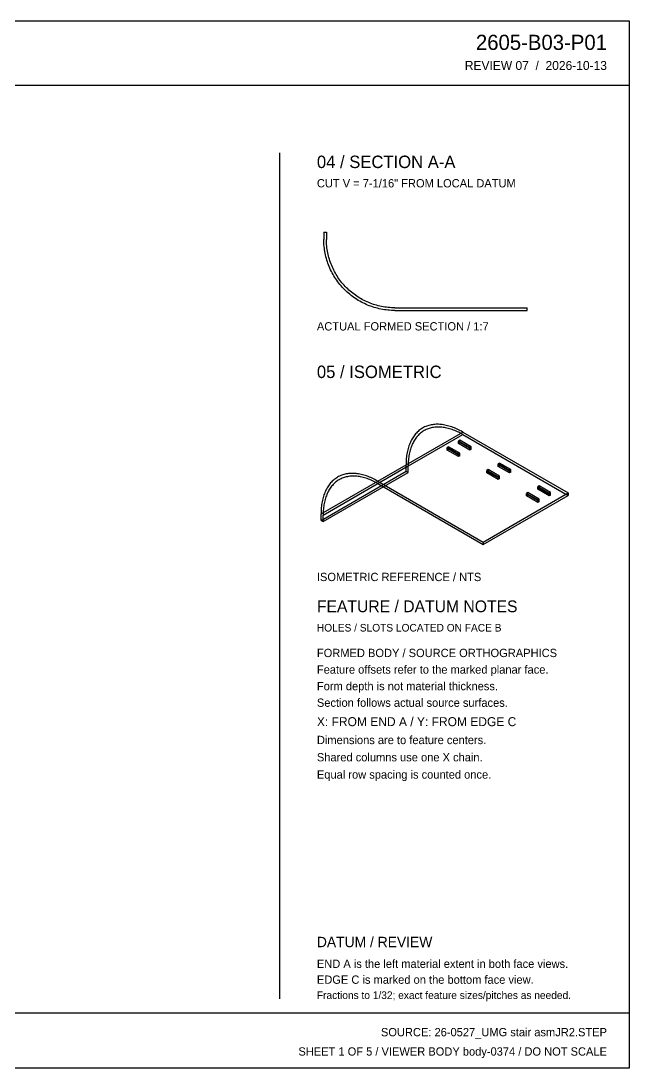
# Model space of a CAD drawing. Header units: inches. Extents: x 2 to 134, y 2 to 86.
# Drawn here: x 85.2 to 134.1, y 1.9 to 86.1 of the extents above; entities that cross this region are included whole.
import ezdxf
from ezdxf.enums import TextEntityAlignment as Align

# ---------------------------------------------------------------- set-up
doc = ezdxf.new("R2010")
doc.units = ezdxf.units.IN
doc.header["$MEASUREMENT"] = 0

msp = doc.modelspace()

# ---------------------------------------------------------------- linework, layer by layer
at = {"layer": 'OUTLINE'}
for p, q in [((1.889, 86.111), (134.111, 86.111)), ((134.111, 86.111), (134.111, 1.889)), ((1.889, 80.944), (134.111, 80.944)), ((106, 75.5), (106, 7.444)), ((109.556, 69.111), (109.556, 68.54)), ((109.556, 69.111), (109.77, 69.111)), ((109.77, 69.111), (109.77, 68.54)), ((109.557, 68.399), (109.556, 68.54)), ((109.562, 68.259), (109.557, 68.399)), ((109.571, 68.119), (109.562, 68.259)), ((109.771, 68.405), (109.77, 68.54)), ((109.776, 68.27), (109.771, 68.405)), ((109.785, 68.135), (109.776, 68.27)), ((109.583, 67.98), (109.571, 68.119)), ((109.599, 67.84), (109.583, 67.98)), ((109.617, 67.701), (109.599, 67.84)), ((109.64, 67.563), (109.617, 67.701)), ((109.665, 67.425), (109.64, 67.563)), ((109.694, 67.288), (109.665, 67.425)), ((109.796, 68.001), (109.785, 68.135)), ((109.811, 67.866), (109.796, 68.001)), ((109.829, 67.733), (109.811, 67.866)), ((109.851, 67.599), (109.829, 67.733)), ((109.876, 67.467), (109.851, 67.599)), ((109.903, 67.335), (109.876, 67.467)), ((109.727, 67.151), (109.694, 67.288)), ((109.763, 67.016), (109.727, 67.151)), ((109.802, 66.881), (109.763, 67.016)), ((109.844, 66.747), (109.802, 66.881)), ((109.89, 66.615), (109.844, 66.747)), ((109.938, 66.483), (109.89, 66.615)), ((109.935, 67.203), (109.903, 67.335)), ((109.969, 67.073), (109.935, 67.203)), ((110.007, 66.943), (109.969, 67.073)), ((110.047, 66.814), (110.007, 66.943)), ((110.091, 66.687), (110.047, 66.814)), ((110.138, 66.56), (110.091, 66.687)), ((110.189, 66.435), (110.138, 66.56)), ((109.991, 66.353), (109.938, 66.483)), ((110.046, 66.224), (109.991, 66.353)), ((110.104, 66.097), (110.046, 66.224)), ((110.166, 65.97), (110.104, 66.097)), ((110.23, 65.846), (110.166, 65.97)), ((110.242, 66.311), (110.189, 66.435)), ((110.298, 65.723), (110.23, 65.846)), ((110.298, 66.188), (110.242, 66.311)), ((110.357, 66.067), (110.298, 66.188)), ((110.369, 65.602), (110.298, 65.723)), ((110.419, 65.947), (110.357, 66.067)), ((110.484, 65.829), (110.419, 65.947)), ((110.552, 65.712), (110.484, 65.829)), ((110.623, 65.597), (110.552, 65.712)), ((110.442, 65.483), (110.369, 65.602)), ((110.519, 65.365), (110.442, 65.483)), ((110.598, 65.249), (110.519, 65.365)), ((110.68, 65.136), (110.598, 65.249)), ((110.697, 65.484), (110.623, 65.597)), ((110.765, 65.024), (110.68, 65.136)), ((110.773, 65.373), (110.697, 65.484)), ((110.853, 64.915), (110.765, 65.024)), ((110.852, 65.263), (110.773, 65.373)), ((110.934, 65.156), (110.852, 65.263)), ((110.943, 64.807), (110.853, 64.915)), ((111.018, 65.051), (110.934, 65.156)), ((111.105, 64.947), (111.018, 65.051)), ((111.195, 64.846), (111.105, 64.947)), ((111.036, 64.702), (110.943, 64.807)), ((111.131, 64.599), (111.036, 64.702)), ((111.229, 64.499), (111.131, 64.599)), ((111.286, 64.747), (111.195, 64.846)), ((111.33, 64.401), (111.229, 64.499)), ((111.381, 64.651), (111.286, 64.747)), ((111.432, 64.306), (111.33, 64.401)), ((111.477, 64.556), (111.381, 64.651)), ((111.537, 64.213), (111.432, 64.306)), ((111.576, 64.464), (111.477, 64.556)), ((111.645, 64.122), (111.537, 64.213)), ((111.677, 64.375), (111.576, 64.464)), ((111.754, 64.035), (111.645, 64.122)), ((111.781, 64.288), (111.677, 64.375)), ((111.866, 63.95), (111.754, 64.035)), ((111.886, 64.204), (111.781, 64.288)), ((111.993, 64.122), (111.886, 64.204)), ((112.103, 64.043), (111.993, 64.122)), ((112.214, 63.967), (112.103, 64.043)), ((111.98, 63.868), (111.866, 63.95)), ((112.095, 63.788), (111.98, 63.868)), ((112.213, 63.712), (112.095, 63.788)), ((112.332, 63.638), (112.213, 63.712)), ((112.327, 63.893), (112.214, 63.967)), ((112.442, 63.822), (112.327, 63.893)), ((112.453, 63.568), (112.332, 63.638)), ((112.559, 63.754), (112.442, 63.822)), ((112.576, 63.5), (112.453, 63.568)), ((112.677, 63.689), (112.559, 63.754)), ((112.701, 63.436), (112.576, 63.5)), ((112.797, 63.627), (112.677, 63.689)), ((112.827, 63.374), (112.701, 63.436)), ((112.918, 63.568), (112.797, 63.627)), ((112.954, 63.316), (112.827, 63.374)), ((113.041, 63.512), (112.918, 63.568)), ((113.083, 63.26), (112.954, 63.316)), ((113.165, 63.458), (113.041, 63.512)), ((113.213, 63.208), (113.083, 63.26)), ((113.29, 63.408), (113.165, 63.458)), ((113.345, 63.159), (113.213, 63.208)), ((113.417, 63.361), (113.29, 63.408)), ((113.545, 63.317), (113.417, 63.361)), ((113.673, 63.277), (113.545, 63.317)), ((113.803, 63.239), (113.673, 63.277)), ((113.933, 63.205), (113.803, 63.239)), ((114.065, 63.173), (113.933, 63.205)), ((114.197, 63.145), (114.065, 63.173)), ((113.477, 63.114), (113.345, 63.159)), ((113.611, 63.071), (113.477, 63.114)), ((113.746, 63.032), (113.611, 63.071)), ((113.881, 62.997), (113.746, 63.032)), ((114.018, 62.964), (113.881, 62.997)), ((114.155, 62.935), (114.018, 62.964)), ((114.293, 62.91), (114.155, 62.935)), ((114.33, 63.121), (114.197, 63.145)), ((114.431, 62.887), (114.293, 62.91)), ((114.463, 63.099), (114.33, 63.121)), ((114.57, 62.868), (114.431, 62.887)), ((114.597, 63.081), (114.463, 63.099)), ((114.71, 62.853), (114.57, 62.868)), ((114.731, 63.066), (114.597, 63.081)), ((114.849, 62.841), (114.71, 62.853)), ((114.865, 63.055), (114.731, 63.066)), ((114.989, 62.832), (114.849, 62.841)), ((115, 63.046), (114.865, 63.055)), ((115.13, 62.827), (114.989, 62.832)), ((115.135, 63.041), (115, 63.046)), ((115.27, 62.825), (115.13, 62.827)), ((115.27, 63.04), (115.135, 63.041)), ((115.27, 63.04), (125.913, 63.04)), ((115.27, 62.825), (125.913, 62.825)), ((125.913, 62.825), (125.913, 63.04)), ((117.137, 53.096), (117.069, 53.033)), ((117.207, 53.157), (117.137, 53.096)), ((117.279, 53.214), (117.207, 53.157)), ((117.353, 53.268), (117.279, 53.214)), ((117.429, 53.319), (117.353, 53.268)), ((117.48, 53.062), (117.408, 53.01)), ((117.507, 53.366), (117.429, 53.319)), ((117.553, 53.111), (117.48, 53.062)), ((117.587, 53.41), (117.507, 53.366)), ((117.628, 53.157), (117.553, 53.111)), ((117.669, 53.451), (117.587, 53.41)), ((117.705, 53.199), (117.628, 53.157)), ((117.753, 53.488), (117.669, 53.451)), ((117.784, 53.238), (117.705, 53.199)), ((117.839, 53.522), (117.753, 53.488)), ((117.865, 53.274), (117.784, 53.238)), ((117.926, 53.552), (117.839, 53.522)), ((117.947, 53.306), (117.865, 53.274)), ((118.015, 53.579), (117.926, 53.552)), ((118.031, 53.336), (117.947, 53.306)), ((118.106, 53.602), (118.015, 53.579)), ((118.117, 53.361), (118.031, 53.336)), ((118.198, 53.622), (118.106, 53.602)), ((118.204, 53.384), (118.117, 53.361)), ((118.292, 53.638), (118.198, 53.622)), ((118.293, 53.403), (118.204, 53.384)), ((118.387, 53.651), (118.292, 53.638)), ((118.383, 53.419), (118.293, 53.403)), ((118.475, 53.431), (118.383, 53.419)), ((118.484, 53.66), (118.387, 53.651)), ((118.568, 53.44), (118.475, 53.431)), ((118.582, 53.666), (118.484, 53.66)), ((118.662, 53.445), (118.568, 53.44)), ((118.681, 53.668), (118.582, 53.666)), ((118.758, 53.447), (118.662, 53.445)), ((118.782, 53.667), (118.681, 53.668)), ((118.855, 53.446), (118.758, 53.447)), ((118.883, 53.662), (118.782, 53.667)), ((118.953, 53.441), (118.855, 53.446)), ((118.986, 53.653), (118.883, 53.662)), ((119.052, 53.433), (118.953, 53.441)), ((119.09, 53.641), (118.986, 53.653)), ((119.152, 53.422), (119.052, 53.433)), ((119.195, 53.626), (119.09, 53.641)), ((119.253, 53.407), (119.152, 53.422)), ((119.301, 53.607), (119.195, 53.626)), ((119.355, 53.388), (119.253, 53.407)), ((119.408, 53.584), (119.301, 53.607)), ((119.457, 53.367), (119.355, 53.388)), ((119.515, 53.558), (119.408, 53.584)), ((119.561, 53.342), (119.457, 53.367)), ((119.623, 53.529), (119.515, 53.558)), ((119.665, 53.313), (119.561, 53.342)), ((119.732, 53.496), (119.623, 53.529)), ((119.77, 53.281), (119.665, 53.313)), ((119.842, 53.459), (119.732, 53.496)), ((119.875, 53.246), (119.77, 53.281)), ((119.952, 53.419), (119.842, 53.459)), ((119.981, 53.208), (119.875, 53.246)), ((120.062, 53.376), (119.952, 53.419)), ((120.087, 53.166), (119.981, 53.208)), ((120.173, 53.329), (120.062, 53.376)), ((120.194, 53.121), (120.087, 53.166)), ((120.284, 53.279), (120.173, 53.329)), ((120.301, 53.073), (120.194, 53.121)), ((120.396, 53.226), (120.284, 53.279)), ((120.408, 53.022), (120.301, 53.073)), ((120.507, 53.17), (120.396, 53.226)), ((120.619, 53.11), (120.507, 53.17)), ((120.731, 53.047), (120.619, 53.11)), ((113.892, 49.098), (120.731, 53.047)), ((113.892, 48.901), (120.731, 52.849)), ((116.519, 52.229), (116.477, 52.133)), ((116.563, 52.322), (116.519, 52.229)), ((116.61, 52.413), (116.563, 52.322)), ((116.659, 52.5), (116.61, 52.413)), ((116.71, 52.585), (116.659, 52.5)), ((116.764, 52.667), (116.71, 52.585)), ((116.764, 52.239), (116.719, 52.152)), ((116.821, 52.747), (116.764, 52.667)), ((116.811, 52.324), (116.764, 52.239)), ((116.861, 52.405), (116.811, 52.324)), ((116.879, 52.823), (116.821, 52.747)), ((116.913, 52.484), (116.861, 52.405)), ((116.94, 52.896), (116.879, 52.823)), ((116.967, 52.56), (116.913, 52.484)), ((117.004, 52.966), (116.94, 52.896)), ((117.024, 52.634), (116.967, 52.56)), ((117.069, 53.033), (117.004, 52.966)), ((117.082, 52.704), (117.024, 52.634)), ((117.143, 52.771), (117.082, 52.704)), ((117.206, 52.836), (117.143, 52.771)), ((117.272, 52.897), (117.206, 52.836)), ((117.339, 52.955), (117.272, 52.897)), ((117.408, 53.01), (117.339, 52.955)), ((120.503, 52.392), (120.384, 52.323)), ((121.301, 51.793), (120.384, 52.323)), ((120.384, 52.126), (120.384, 52.323)), ((120.516, 52.968), (120.408, 53.022)), ((121.42, 51.862), (120.503, 52.392)), ((120.503, 52.195), (120.503, 52.392)), ((120.623, 52.91), (120.516, 52.968)), ((120.731, 52.849), (120.623, 52.91)), ((120.731, 53.047), (129.222, 48.144)), ((120.731, 52.849), (129.222, 47.947)), ((116.26, 51.391), (116.239, 51.276)), ((116.283, 51.504), (116.26, 51.391)), ((116.309, 51.615), (116.283, 51.504)), ((116.337, 51.723), (116.309, 51.615)), ((116.368, 51.829), (116.337, 51.723)), ((116.402, 51.933), (116.368, 51.829)), ((116.438, 52.034), (116.402, 51.933)), ((116.477, 52.133), (116.438, 52.034)), ((116.474, 51.471), (116.45, 51.365)), ((116.502, 51.576), (116.474, 51.471)), ((116.532, 51.678), (116.502, 51.576)), ((116.564, 51.777), (116.532, 51.678)), ((116.599, 51.875), (116.564, 51.777)), ((116.637, 51.97), (116.599, 51.875)), ((116.677, 52.062), (116.637, 51.97)), ((116.719, 52.152), (116.677, 52.062)), ((119.591, 51.865), (119.472, 51.797)), ((120.389, 51.267), (119.472, 51.797)), ((119.472, 51.599), (119.472, 51.797)), ((119.591, 51.668), (119.472, 51.599)), ((120.389, 51.069), (119.472, 51.599)), ((120.508, 51.336), (119.591, 51.865)), ((119.591, 51.668), (119.591, 51.865)), ((120.508, 51.138), (119.591, 51.668)), ((120.503, 52.195), (120.384, 52.126)), ((121.301, 51.596), (120.384, 52.126)), ((121.42, 51.665), (120.503, 52.195)), ((121.42, 51.862), (121.301, 51.793)), ((121.301, 51.596), (121.301, 51.793)), ((121.42, 51.665), (121.301, 51.596)), ((121.42, 51.665), (121.42, 51.862)), ((116.173, 50.543), (116.172, 50.415)), ((116.177, 50.67), (116.173, 50.543)), ((116.184, 50.795), (116.177, 50.67)), ((116.194, 50.918), (116.184, 50.795)), ((116.206, 51.039), (116.194, 50.918)), ((116.221, 51.159), (116.206, 51.039)), ((116.239, 51.276), (116.221, 51.159)), ((116.348, 50.561), (116.344, 50.439)), ((116.355, 50.682), (116.348, 50.561)), ((116.364, 50.8), (116.355, 50.682)), ((116.376, 50.917), (116.364, 50.8)), ((116.39, 51.032), (116.376, 50.917)), ((116.407, 51.145), (116.39, 51.032)), ((116.427, 51.256), (116.407, 51.145)), ((116.45, 51.365), (116.427, 51.256)), ((120.508, 51.336), (120.389, 51.267)), ((120.389, 51.069), (120.389, 51.267)), ((120.508, 51.138), (120.389, 51.069)), ((120.508, 51.138), (120.508, 51.336)), ((123.694, 50.549), (123.575, 50.48)), ((124.612, 50.02), (123.694, 50.549)), ((123.694, 50.352), (123.694, 50.549)), ((109.333, 46.466), (116.172, 50.415)), ((109.333, 45.94), (116.172, 49.888)), ((109.504, 46.367), (116.343, 50.316)), ((109.504, 45.841), (116.343, 49.789)), ((111.549, 49.703), (111.453, 49.69)), ((111.645, 49.712), (111.549, 49.703)), ((111.743, 49.718), (111.645, 49.712)), ((111.843, 49.72), (111.743, 49.718)), ((111.943, 49.718), (111.843, 49.72)), ((112.045, 49.714), (111.943, 49.718)), ((112.148, 49.705), (112.045, 49.714)), ((112.252, 49.693), (112.148, 49.705)), ((112.356, 49.677), (112.252, 49.693)), ((116.172, 49.888), (116.172, 50.415)), ((116.172, 49.888), (116.343, 49.789)), ((116.344, 50.439), (116.343, 50.316)), ((116.343, 49.789), (116.343, 50.316)), ((122.783, 50.023), (122.663, 49.954)), ((123.58, 49.424), (122.663, 49.954)), ((122.663, 49.757), (122.663, 49.954)), ((122.783, 49.825), (122.663, 49.757)), ((123.58, 49.227), (122.663, 49.757)), ((122.783, 49.825), (122.783, 50.023)), ((123.7, 49.493), (122.783, 50.023)), ((123.7, 49.296), (122.783, 49.825)), ((124.492, 49.951), (123.575, 50.48)), ((123.575, 50.283), (123.575, 50.48)), ((123.694, 50.352), (123.575, 50.283)), ((124.492, 49.753), (123.575, 50.283)), ((124.612, 49.822), (123.694, 50.352)), ((124.612, 50.02), (124.492, 49.951)), ((124.492, 49.753), (124.492, 49.951)), ((124.612, 49.822), (124.492, 49.753)), ((124.612, 49.822), (124.612, 50.02)), ((110.041, 48.874), (109.982, 48.798)), ((110.102, 48.947), (110.041, 48.874)), ((110.165, 49.017), (110.102, 48.947)), ((110.231, 49.084), (110.165, 49.017)), ((110.298, 49.148), (110.231, 49.084)), ((110.368, 49.208), (110.298, 49.148)), ((110.368, 48.887), (110.305, 48.823)), ((110.44, 49.266), (110.368, 49.208)), ((110.433, 48.949), (110.368, 48.887)), ((110.5, 49.007), (110.433, 48.949)), ((110.514, 49.32), (110.44, 49.266)), ((110.57, 49.062), (110.5, 49.007)), ((110.591, 49.37), (110.514, 49.32)), ((110.641, 49.114), (110.57, 49.062)), ((110.669, 49.418), (110.591, 49.37)), ((110.714, 49.163), (110.641, 49.114)), ((110.749, 49.462), (110.669, 49.418)), ((110.79, 49.208), (110.714, 49.163)), ((110.831, 49.502), (110.749, 49.462)), ((110.867, 49.251), (110.79, 49.208)), ((110.915, 49.54), (110.831, 49.502)), ((110.946, 49.29), (110.867, 49.251)), ((111, 49.573), (110.915, 49.54)), ((111.026, 49.326), (110.946, 49.29)), ((111.088, 49.604), (111, 49.573)), ((111.109, 49.358), (111.026, 49.326)), ((111.177, 49.63), (111.088, 49.604)), ((111.193, 49.387), (111.109, 49.358)), ((111.267, 49.654), (111.177, 49.63)), ((111.278, 49.413), (111.193, 49.387)), ((111.36, 49.674), (111.267, 49.654)), ((111.366, 49.436), (111.278, 49.413)), ((111.453, 49.69), (111.36, 49.674)), ((111.454, 49.455), (111.366, 49.436)), ((111.545, 49.47), (111.454, 49.455)), ((111.636, 49.483), (111.545, 49.47)), ((111.73, 49.492), (111.636, 49.483)), ((111.824, 49.497), (111.73, 49.492)), ((111.919, 49.499), (111.824, 49.497)), ((112.016, 49.498), (111.919, 49.499)), ((112.114, 49.493), (112.016, 49.498)), ((112.213, 49.485), (112.114, 49.493)), ((112.313, 49.473), (112.213, 49.485)), ((112.414, 49.458), (112.313, 49.473)), ((112.462, 49.658), (112.356, 49.677)), ((112.516, 49.44), (112.414, 49.458)), ((112.569, 49.636), (112.462, 49.658)), ((112.619, 49.418), (112.516, 49.44)), ((112.676, 49.61), (112.569, 49.636)), ((112.722, 49.393), (112.619, 49.418)), ((112.785, 49.58), (112.676, 49.61)), ((112.826, 49.365), (112.722, 49.393)), ((112.893, 49.547), (112.785, 49.58)), ((112.931, 49.333), (112.826, 49.365)), ((113.003, 49.511), (112.893, 49.547)), ((113.036, 49.298), (112.931, 49.333)), ((113.113, 49.471), (113.003, 49.511)), ((113.142, 49.26), (113.036, 49.298)), ((113.223, 49.428), (113.113, 49.471)), ((113.249, 49.218), (113.142, 49.26)), ((113.334, 49.381), (113.223, 49.428)), ((113.355, 49.173), (113.249, 49.218)), ((113.446, 49.331), (113.334, 49.381)), ((113.462, 49.125), (113.355, 49.173)), ((113.557, 49.278), (113.446, 49.331)), ((113.57, 49.074), (113.462, 49.125)), ((113.669, 49.221), (113.557, 49.278)), ((113.677, 49.019), (113.57, 49.074)), ((113.781, 49.161), (113.669, 49.221)), ((113.785, 48.962), (113.677, 49.019)), ((113.892, 49.098), (113.781, 49.161)), ((113.892, 48.901), (113.785, 48.962)), ((113.892, 49.098), (122.384, 44.196)), ((113.892, 48.901), (122.384, 43.998)), ((123.7, 49.493), (123.58, 49.424)), ((123.58, 49.227), (123.58, 49.424)), ((123.7, 49.296), (123.58, 49.227)), ((123.7, 49.296), (123.7, 49.493)), ((109.6, 48.086), (109.563, 47.985)), ((109.639, 48.184), (109.6, 48.086)), ((109.68, 48.28), (109.639, 48.184)), ((109.724, 48.374), (109.68, 48.28)), ((109.771, 48.464), (109.724, 48.374)), ((109.798, 48.021), (109.761, 47.926)), ((109.82, 48.552), (109.771, 48.464)), ((109.838, 48.114), (109.798, 48.021)), ((109.872, 48.637), (109.82, 48.552)), ((109.881, 48.204), (109.838, 48.114)), ((109.926, 48.719), (109.872, 48.637)), ((109.926, 48.291), (109.881, 48.204)), ((109.982, 48.798), (109.926, 48.719)), ((109.973, 48.375), (109.926, 48.291)), ((110.022, 48.457), (109.973, 48.375)), ((110.074, 48.536), (110.022, 48.457)), ((110.129, 48.612), (110.074, 48.536)), ((110.185, 48.685), (110.129, 48.612)), ((110.244, 48.756), (110.185, 48.685)), ((110.305, 48.823), (110.244, 48.756)), ((122.384, 44.196), (129.222, 48.144)), ((125.974, 48.18), (125.854, 48.111)), ((126.772, 47.582), (125.854, 48.111)), ((125.854, 47.914), (125.854, 48.111)), ((125.974, 47.983), (125.974, 48.18)), ((126.891, 47.651), (125.974, 48.18)), ((126.886, 48.707), (126.766, 48.638)), ((126.766, 48.44), (126.766, 48.638)), ((127.684, 48.108), (126.766, 48.638)), ((126.886, 48.509), (126.766, 48.44)), ((127.684, 47.911), (126.766, 48.44)), ((127.803, 48.177), (126.886, 48.707)), ((126.886, 48.509), (126.886, 48.707)), ((127.803, 47.98), (126.886, 48.509)), ((127.803, 48.177), (127.684, 48.108)), ((127.684, 47.911), (127.684, 48.108)), ((127.803, 47.98), (127.803, 48.177)), ((129.222, 48.144), (129.222, 47.947)), ((109.383, 47.21), (109.368, 47.091)), ((109.4, 47.327), (109.383, 47.21)), ((109.421, 47.443), (109.4, 47.327)), ((109.444, 47.556), (109.421, 47.443)), ((109.47, 47.666), (109.444, 47.556)), ((109.498, 47.775), (109.47, 47.666)), ((109.53, 47.881), (109.498, 47.775)), ((109.563, 47.985), (109.53, 47.881)), ((109.569, 47.196), (109.552, 47.084)), ((109.589, 47.307), (109.569, 47.196)), ((109.611, 47.416), (109.589, 47.307)), ((109.636, 47.523), (109.611, 47.416)), ((109.663, 47.627), (109.636, 47.523)), ((109.693, 47.729), (109.663, 47.627)), ((109.726, 47.829), (109.693, 47.729)), ((109.761, 47.926), (109.726, 47.829)), ((122.384, 43.998), (129.222, 47.947)), ((125.974, 47.983), (125.854, 47.914)), ((126.772, 47.384), (125.854, 47.914)), ((126.891, 47.453), (125.974, 47.983)), ((126.891, 47.651), (126.772, 47.582)), ((126.772, 47.384), (126.772, 47.582)), ((126.891, 47.453), (126.772, 47.384)), ((126.891, 47.453), (126.891, 47.651)), ((127.803, 47.98), (127.684, 47.911)), ((109.335, 46.595), (109.333, 46.466)), ((109.333, 45.94), (109.333, 46.466)), ((109.339, 46.721), (109.335, 46.595)), ((109.346, 46.846), (109.339, 46.721)), ((109.355, 46.97), (109.346, 46.846)), ((109.368, 47.091), (109.355, 46.97)), ((109.506, 46.491), (109.504, 46.367)), ((109.504, 45.841), (109.504, 46.367)), ((109.51, 46.613), (109.506, 46.491)), ((109.516, 46.733), (109.51, 46.613)), ((109.525, 46.852), (109.516, 46.733)), ((109.537, 46.969), (109.525, 46.852)), ((109.552, 47.084), (109.537, 46.969)), ((109.333, 45.94), (109.504, 45.841)), ((122.384, 44.196), (122.384, 43.998)), ((1.889, 6.333), (134.111, 6.333)), ((134.111, 1.889), (1.889, 1.889))]:
    msp.add_line(p, q, dxfattribs=at)

# ---------------------------------------------------------------- texts
at = {"layer": 'ANNOTATION'}
for s, height, p in [('2605-B03-P01', 1.22222, (132.333, 83.778)), ('REVIEW 07  /  2026-10-13', 0.72222, (132.333, 82.167)), ('SOURCE: 26-0527_UMG stair asmJR2.STEP', 0.66667, (132.333, 4.444)), ('SHEET 1 OF 5 / VIEWER BODY body-0374 / DO NOT SCALE', 0.66667, (132.333, 2.889))]:
    msp.add_text(s, height=height, dxfattribs=at).set_placement(p, align=Align.RIGHT)
for s, height, p in [('04 / SECTION A-A', 1, (109, 74.278)), ('CUT V = 7-1/16" FROM LOCAL DATUM', 0.66667, (109, 72.722)), ('ACTUAL FORMED SECTION / 1:7', 0.66667, (109, 61.214)), ('05 / ISOMETRIC', 1, (109, 57.389)), ('ISOMETRIC REFERENCE / NTS', 0.66667, (109, 41.056)), ('FEATURE / DATUM NOTES', 0.94444, (109, 38.556)), ('HOLES / SLOTS LOCATED ON FACE B', 0.61111, (109, 37)), ('FORMED BODY / SOURCE ORTHOGRAPHICS', 0.66667, (109, 34.944)), ('Feature offsets refer to the marked planar face.', 0.66667, (109, 33.611)), ('Form depth is not material thickness.', 0.66667, (109, 32.278)), ('Section follows actual source surfaces.', 0.66667, (109, 30.944)), ('X: FROM END A / Y: FROM EDGE C', 0.72222, (109, 29.389)), ('Dimensions are to feature centers.', 0.66667, (109, 27.944)), ('Shared columns use one X chain.', 0.66667, (109, 26.556)), ('Equal row spacing is counted once.', 0.66667, (109, 25.167)), ('DATUM / REVIEW', 0.83333, (109, 11.611)), ('END A is the left material extent in both face views.', 0.66667, (109, 9.944)), ('EDGE C is marked on the bottom face view.', 0.66667, (109, 8.667)), ('Fractions to 1/32; exact feature sizes/pitches as needed.', 0.61111, (109, 7.444))]:
    msp.add_text(s, height=height, dxfattribs=at).set_placement(p)

doc.saveas('drawing.dxf')
